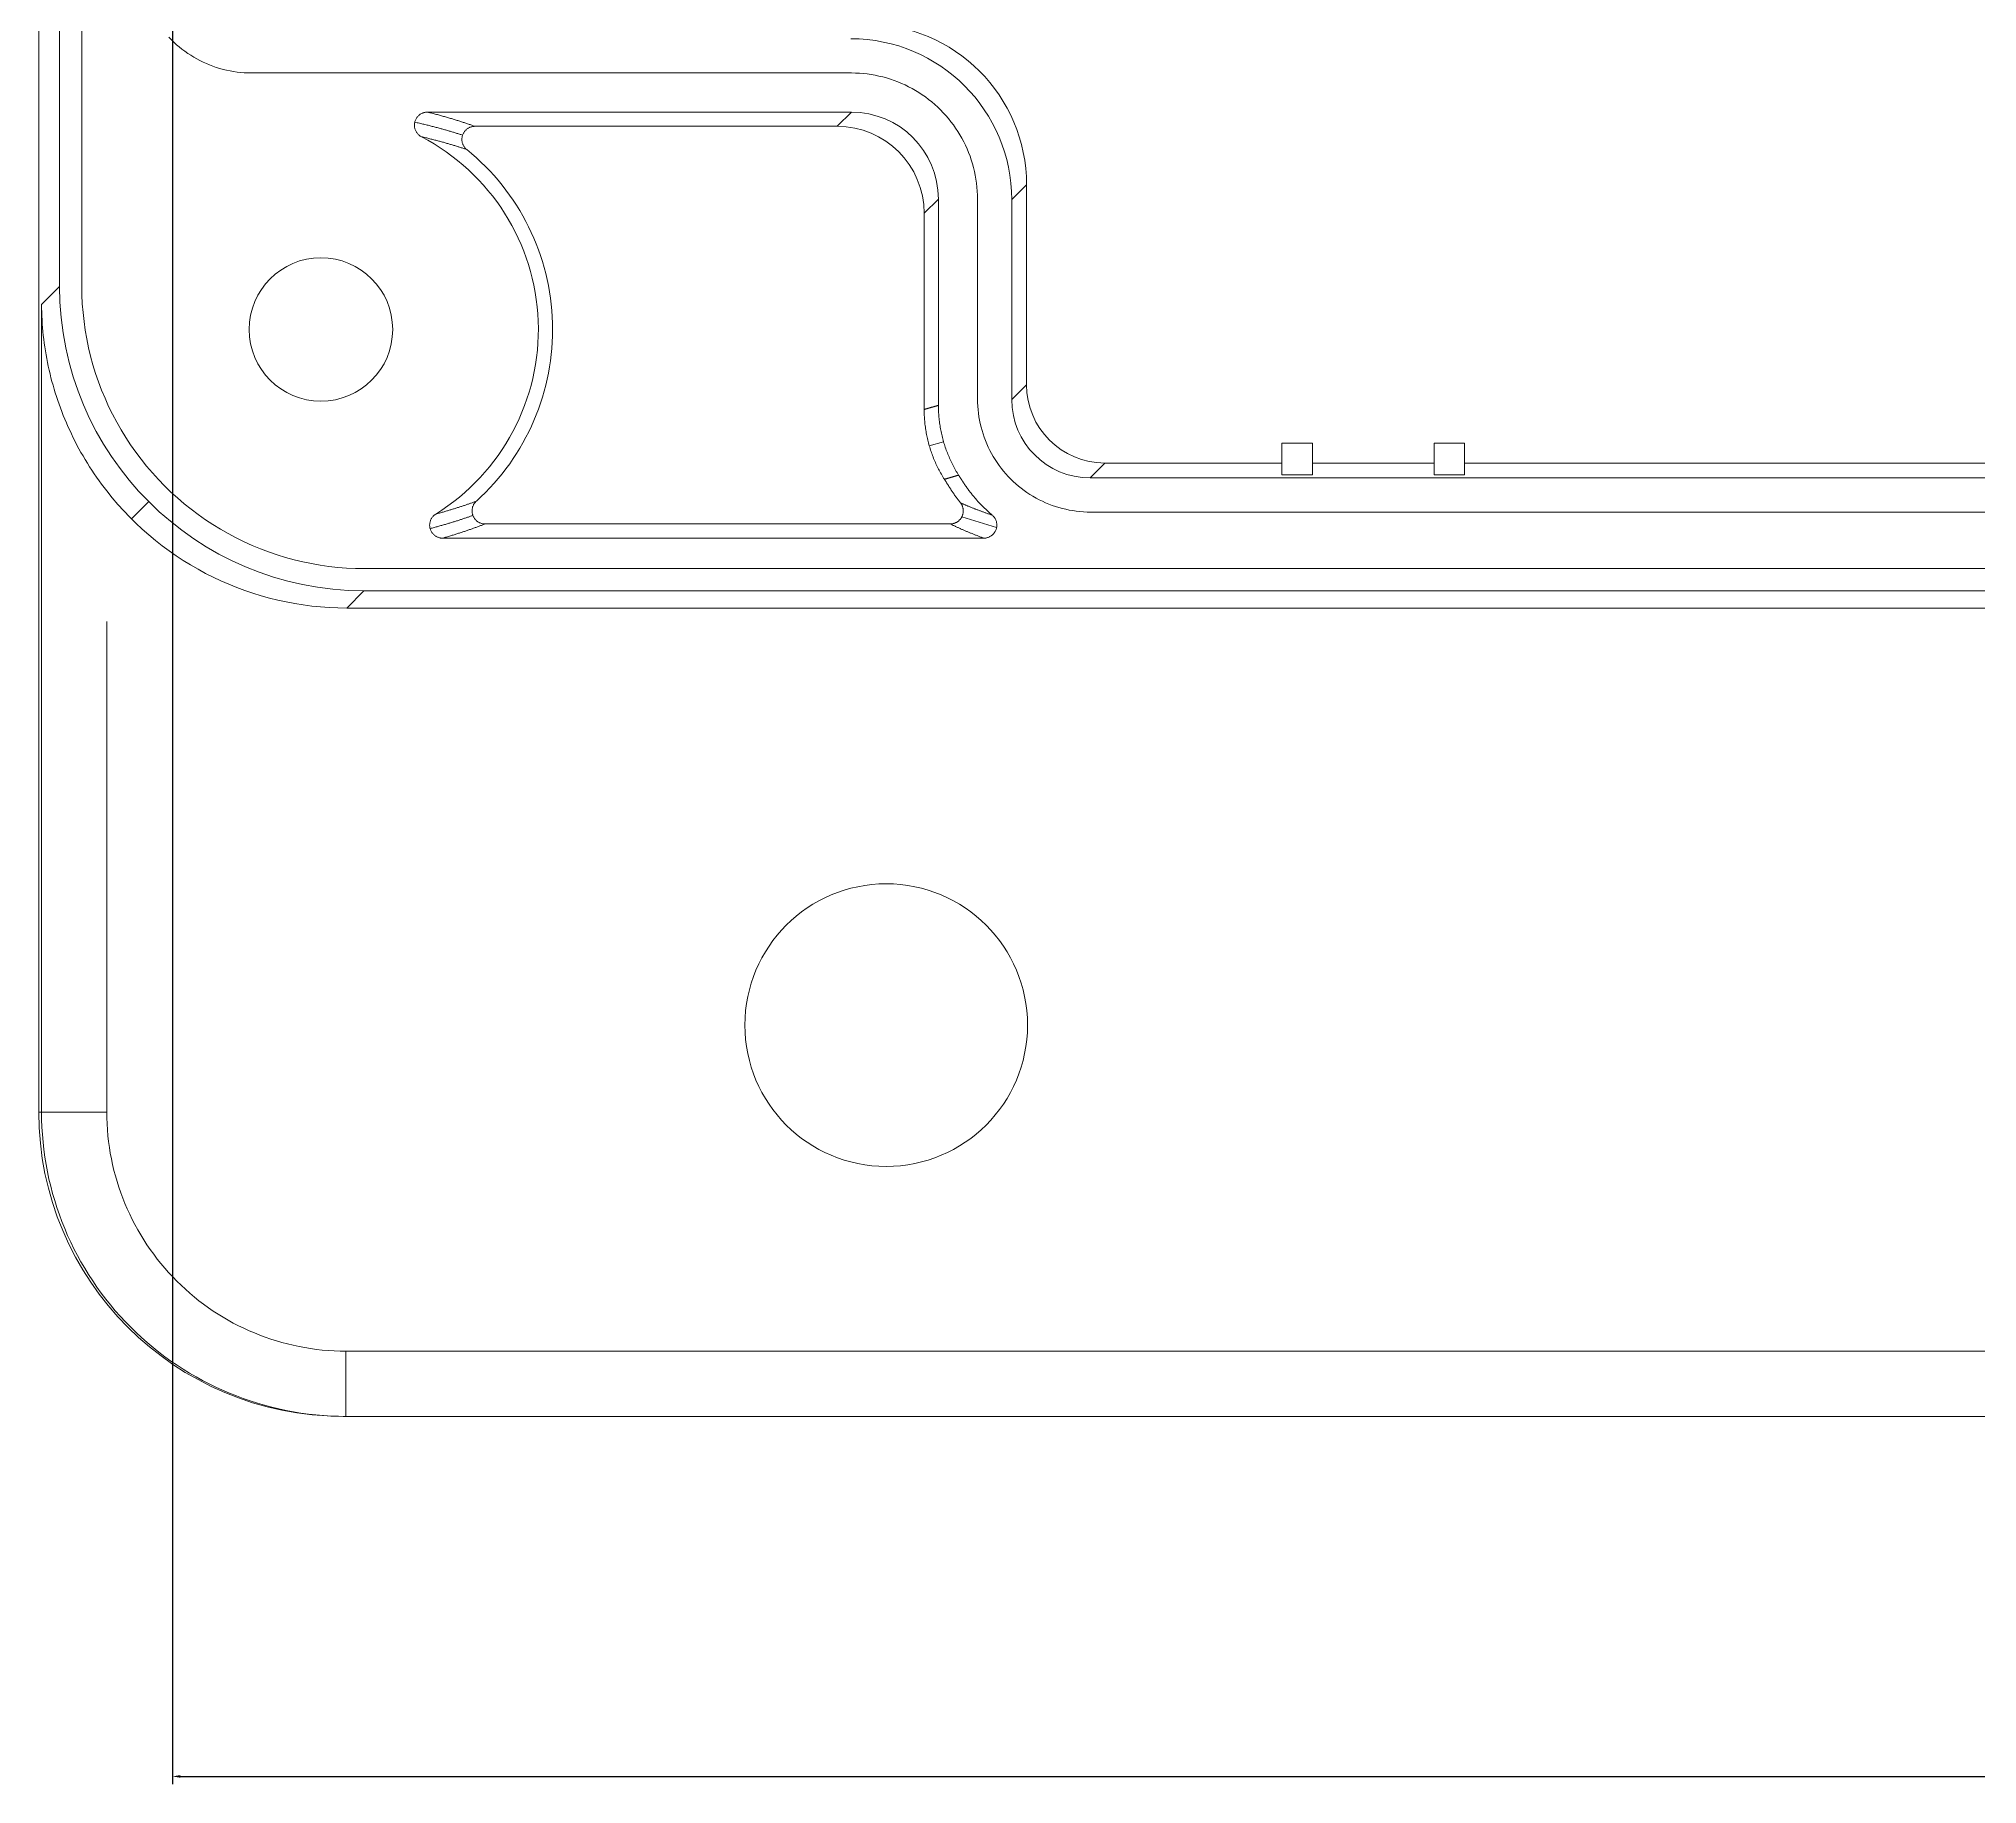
# Model space of a CAD drawing. Header units: millimetres. Extents: x 2728 to 3333, y 1163 to 1594.
# Drawn here: x 3129.21 to 3173.79, y 1255.18 to 1295.32 of the extents above; entities that cross this region are included whole.
import ezdxf

# ---------------------------------------------------------------- set-up
doc = ezdxf.new("R2010")
doc.units = ezdxf.units.MM
doc.layers.add('8', color=7, linetype='Continuous', true_color=0xffffff)
doc.styles.get("Standard").update_dxf_attribs({"font": 'arial.ttf'})
doc.dimstyles.get("Standard").update_dxf_attribs({"dimtxt": 0.18, "dimasz": 0.18, "dimexe": 0.18, "dimexo": 0.0625, "dimgap": 0.09, "dimtad": 0, "dimtih": 1, "dimtoh": 1, "dimdec": 4, "dimzin": 0, "dimdsep": 46, "dimtxsty": 'Standard', "dimcen": 0.09, "dimadec": 0, "dimazin": 0, "dimtfac": 1, "dimtdec": 4, "dimtofl": 0, "dimtmove": 0, "dimatfit": 3, "dimfxl": 1, "dimtolj": 1, "dimtzin": 0, "dimarcsym": 0})

# ---------------------------------------------------------------- blocks, each defined once
blk = doc.blocks.new('*D53')
at = {"color": 0, "lineweight": -2, "transparency": 16777216}
for p, q in [((3132.286, 1297.552), (3132.286, 1255.176)), ((3217.112, 1297.552), (3217.112, 1255.176)), ((3132.466, 1255.356), (3174.165, 1255.356)), ((3216.932, 1255.356), (3175.233, 1255.356))]:
    blk.add_line(p, q, dxfattribs=at)
at = {"color": 0, "transparency": 16777216}
for points in [[(3132.466, 1255.386), (3132.466, 1255.326), (3132.286, 1255.356)], [(3216.932, 1255.386), (3216.932, 1255.326), (3217.112, 1255.356)]]:
    blk.add_solid(points, dxfattribs=at)
at = {"layer": 'Defpoints', "color": 0, "transparency": 16777216}
for p in [(3132.286, 1297.614), (3217.112, 1297.614), (3217.112, 1255.356)]:
    blk.add_point(p, dxfattribs=at)
at = {"color": 0, "lineweight": 18, "transparency": 16777216, "insert": (3174.699, 1255.356), "char_height": 0.18, "attachment_point": 5}
blk.add_mtext('\\A1;84.8258', dxfattribs=at)

msp = doc.modelspace()

# ---------------------------------------------------------------- linework, layer by layer
at = {"layer": '8', "color": 155, "linetype": 'Continuous', "lineweight": 13}
for p, q in [((3129.2104, 1409.63662), (3129.2104, 1270.63662)), ((3129.68934, 1390.64691), (3129.68934, 1289.62632)), ((3130.19911, 1289.63609), (3130.19911, 1390.63714)), ((3134.09921, 1294.53662), (3147.89924, 1294.53662)), ((3147.89919, 1293.63662), (3138.14855, 1293.63662)), ((3139.24099, 1293.30936), (3147.57193, 1293.30936)), ((3147.89919, 1293.63662), (3147.57193, 1293.30936)), ((3151.92638, 1291.96402), (3151.58603, 1291.62368)), ((3151.92638, 1287.36399), (3151.92638, 1291.96402)), ((3149.57185, 1291.30944), (3149.89911, 1291.63669)), ((3149.89911, 1286.89167), (3149.89911, 1291.63669)), ((3150.79911, 1291.63675), (3150.79911, 1287.03672)), ((3151.58603, 1291.62368), (3151.58603, 1287.02364)), ((3149.57185, 1291.30944), (3149.57185, 1286.79675)), ((3129.27415, 1289.21114), (3129.68934, 1289.62632)), ((3129.27415, 1270.63662), (3129.27415, 1289.21114)), ((3151.58603, 1287.02364), (3151.92638, 1287.36399)), ((3149.6906, 1285.96108), (3150.01785, 1286.056)), ((3157.79911, 1286.02371), (3157.79911, 1285.29353)), ((3158.49911, 1286.02371), (3157.79911, 1286.02371)), ((3158.49911, 1286.02371), (3158.49911, 1285.29353)), ((3161.29911, 1286.02371), (3161.29911, 1285.29353)), ((3161.99911, 1286.02371), (3161.29911, 1286.02371)), ((3161.99911, 1286.02371), (3161.99911, 1285.29353)), ((3153.72631, 1285.56406), (3153.38596, 1285.22371)), ((3153.38596, 1285.22371), (3196.01226, 1285.22371)), ((3153.72631, 1285.56406), (3157.79911, 1285.56406)), ((3158.49911, 1285.29353), (3157.79911, 1285.29353)), ((3158.49911, 1285.56406), (3161.29911, 1285.56406)), ((3161.99911, 1285.29353), (3161.29911, 1285.29353)), ((3161.99911, 1285.56406), (3187.39911, 1285.56406)), ((3131.34229, 1284.2798), (3131.73937, 1284.67688)), ((3151.23886, 1284.08439), (3150.43748, 1284.32502)), ((3153.39904, 1284.4368), (3195.99919, 1284.4368)), ((3150.1716, 1284.16401), (3139.47471, 1284.16401)), ((3138.49929, 1283.83675), (3150.94353, 1283.83675)), ((3212.69963, 1283.13662), (3136.69859, 1283.13662)), ((3136.68881, 1282.62684), (3136.29173, 1282.22976)), ((3136.68881, 1282.62684), (3212.70941, 1282.62684)), ((3136.29173, 1282.22976), (3213.10649, 1282.22976)), ((3130.77404, 1281.92238), (3130.77404, 1270.63662)), ((3129.2104, 1270.63662), (3129.27415, 1270.63662)), ((3130.77404, 1270.63662), (3129.27415, 1270.63662)), ((3136.27445, 1265.13662), (3213.12377, 1265.13662)), ((3136.27445, 1265.13662), (3136.27445, 1263.63662)), ((3136.27445, 1263.63662), (3136.21092, 1263.63662)), ((3213.12377, 1263.63662), (3136.27445, 1263.63662))]:
    msp.add_line(p, q, dxfattribs=at)
for points in [[(3132.20341, 1295.35736), (3132.26012, 1295.29877), (3132.31848, 1295.24215), (3132.37852, 1295.18744), (3132.44026, 1295.13462), (3132.50369, 1295.08371), (3132.56883, 1295.03472), (3132.63568, 1294.98765), (3132.70416, 1294.94258), (3132.77399, 1294.89972), (3132.84507, 1294.85912), (3132.91729, 1294.82082), (3132.99054, 1294.78486), (3133.06472, 1294.75128), (3133.13978, 1294.72012), (3133.21585, 1294.69131), (3133.2929, 1294.66488), (3133.37085, 1294.64085), (3133.4496, 1294.61924), (3133.52909, 1294.60008), (3133.60924, 1294.5834), (3133.68995, 1294.56921), (3133.77115, 1294.55754), (3133.85276, 1294.54842), (3133.93469, 1294.54188), (3134.01687, 1294.53794), (3134.09921, 1294.53662)], [(3147.89924, 1294.53662), (3147.99091, 1294.53518), (3148.08208, 1294.53087), (3148.17277, 1294.52372), (3148.26297, 1294.51375), (3148.3527, 1294.50096), (3148.44196, 1294.48538), (3148.53081, 1294.467), (3148.61933, 1294.44575), (3148.70737, 1294.42169), (3148.79473, 1294.39484), (3148.88123, 1294.36527), (3148.96669, 1294.33301), (3149.05092, 1294.29813), (3149.13378, 1294.26074), (3149.21526, 1294.22086), (3149.29536, 1294.17848), (3149.37408, 1294.13361), (3149.45142, 1294.08626), (3149.52739, 1294.03643), (3149.602, 1293.98404), (3149.67511, 1293.92918), (3149.74655, 1293.87201), (3149.81613, 1293.81265), (3149.88369, 1293.75127), (3149.94904, 1293.68802), (3150.01219, 1293.62293), (3150.07322, 1293.55596), (3150.13213, 1293.4871), (3150.18891, 1293.41635), (3150.24355, 1293.34369), (3150.29605, 1293.26913), (3150.34632, 1293.19275), (3150.39412, 1293.11486), (3150.43941, 1293.03558), (3150.48213, 1292.95504), (3150.52224, 1292.87333), (3150.55969, 1292.79059), (3150.59444, 1292.70687), (3150.62657, 1292.62202), (3150.65605, 1292.53608), (3150.68285, 1292.44915), (3150.70695, 1292.3613), (3150.72832, 1292.27264), (3150.74694, 1292.18326), (3150.76276, 1292.09323), (3150.77577, 1292.00267), (3150.78594, 1291.91164), (3150.79324, 1291.82026), (3150.79764, 1291.72859), (3150.79911, 1291.63675)], [(3138.00991, 1293.0706), (3137.99585, 1293.07841), (3137.98229, 1293.08693), (3137.96923, 1293.09614), (3137.95671, 1293.106), (3137.94475, 1293.11649), (3137.93337, 1293.1276), (3137.9226, 1293.13928), (3137.91245, 1293.15152), (3137.90296, 1293.1643), (3137.89415, 1293.17758), (3137.88604, 1293.19135), (3137.87864, 1293.20557), (3137.87201, 1293.22021), (3137.86618, 1293.23515), (3137.86118, 1293.25034), (3137.857, 1293.26574), (3137.85365, 1293.28131), (3137.85113, 1293.29702), (3137.84944, 1293.31284), (3137.8486, 1293.32873), (3137.84859, 1293.34464), (3137.84943, 1293.36055), (3137.85111, 1293.37642), (3137.85364, 1293.39221), (3137.85703, 1293.40789), (3137.86126, 1293.42336), (3137.86631, 1293.43855), (3137.87214, 1293.45341), (3137.87875, 1293.46793), (3137.88611, 1293.48205), (3137.8942, 1293.49577), (3137.903, 1293.50903), (3137.91249, 1293.52181), (3137.92265, 1293.53409), (3137.93346, 1293.54581), (3137.94489, 1293.55697), (3137.95692, 1293.56751), (3137.96953, 1293.57742), (3137.98264, 1293.58661), (3137.99619, 1293.59507), (3138.01015, 1293.60278), (3138.02449, 1293.60975), (3138.03918, 1293.61594), (3138.05417, 1293.62134), (3138.06943, 1293.62596), (3138.08492, 1293.62976), (3138.10062, 1293.63274), (3138.11648, 1293.63488), (3138.13247, 1293.63618), (3138.14855, 1293.63662)], [(3138.95693, 1293.10595), (3138.93856, 1293.11192), (3138.9201, 1293.11788), (3138.90152, 1293.12385), (3138.88284, 1293.12981), (3138.86405, 1293.13577), (3138.84516, 1293.14174), (3138.82616, 1293.1477), (3138.80704, 1293.15367), (3138.7878, 1293.15963), (3138.76845, 1293.1656), (3138.74897, 1293.17156), (3138.72937, 1293.17752), (3138.70964, 1293.18349), (3138.68977, 1293.18945), (3138.66977, 1293.19542), (3138.64964, 1293.20138), (3138.62936, 1293.20734), (3138.60893, 1293.21331), (3138.58836, 1293.21927), (3138.56764, 1293.22523), (3138.54677, 1293.2312), (3138.52574, 1293.23716), (3138.50455, 1293.24312), (3138.48319, 1293.24909), (3138.46167, 1293.25505), (3138.43998, 1293.26101), (3138.41812, 1293.26698), (3138.39608, 1293.27294), (3138.37387, 1293.2789), (3138.35147, 1293.28487), (3138.32889, 1293.29083), (3138.30613, 1293.29679), (3138.28319, 1293.30276), (3138.26007, 1293.30872), (3138.23675, 1293.31468), (3138.21323, 1293.32064), (3138.18948, 1293.32661), (3138.16551, 1293.33257), (3138.1413, 1293.33853), (3138.11684, 1293.3445), (3138.09211, 1293.35046), (3138.06712, 1293.35642), (3138.04184, 1293.36238), (3138.01628, 1293.36834), (3137.99041, 1293.37431), (3137.96422, 1293.38027), (3137.93771, 1293.38623), (3137.91087, 1293.39219), (3137.88368, 1293.39815), (3137.85614, 1293.40411)], [(3138.14855, 1293.63662), (3138.17513, 1293.63007), (3138.20144, 1293.62353), (3138.22748, 1293.61699), (3138.25326, 1293.61044), (3138.27879, 1293.6039), (3138.30406, 1293.59735), (3138.3291, 1293.59081), (3138.35389, 1293.58426), (3138.37845, 1293.57772), (3138.40278, 1293.57117), (3138.42689, 1293.56463), (3138.45079, 1293.55809), (3138.47447, 1293.55154), (3138.49794, 1293.545), (3138.52122, 1293.53845), (3138.5443, 1293.53191), (3138.56719, 1293.52536), (3138.58989, 1293.51882), (3138.61242, 1293.51227), (3138.63477, 1293.50573), (3138.65696, 1293.49918), (3138.67898, 1293.49264), (3138.70084, 1293.48609), (3138.72256, 1293.47955), (3138.74412, 1293.473), (3138.76554, 1293.46646), (3138.78682, 1293.45991), (3138.80795, 1293.45336), (3138.82894, 1293.44682), (3138.8498, 1293.44027), (3138.87051, 1293.43373), (3138.89109, 1293.42718), (3138.91154, 1293.42064), (3138.93186, 1293.41409), (3138.95205, 1293.40755), (3138.97211, 1293.401), (3138.99205, 1293.39446), (3139.01187, 1293.38791), (3139.03157, 1293.38136), (3139.05115, 1293.37482), (3139.07062, 1293.36827), (3139.08997, 1293.36173), (3139.10921, 1293.35518), (3139.12835, 1293.34863), (3139.14737, 1293.34209), (3139.1663, 1293.33554), (3139.18512, 1293.329), (3139.20384, 1293.32245), (3139.22246, 1293.31591), (3139.24099, 1293.30936)], [(3139.24099, 1293.30936), (3139.22612, 1293.30899), (3139.21134, 1293.30788), (3139.19666, 1293.30605), (3139.18213, 1293.30351), (3139.16775, 1293.30026), (3139.15357, 1293.29632), (3139.13961, 1293.29169), (3139.1259, 1293.28639), (3139.11246, 1293.28042), (3139.09932, 1293.2738), (3139.08651, 1293.26654), (3139.07406, 1293.25865), (3139.06199, 1293.25013), (3139.05036, 1293.24101), (3139.03921, 1293.23132), (3139.02854, 1293.2211), (3139.01839, 1293.21036), (3139.00878, 1293.19915), (3138.99971, 1293.18748), (3138.99123, 1293.1754), (3138.98335, 1293.16292), (3138.97608, 1293.15009), (3138.96946, 1293.13693), (3138.96351, 1293.12346), (3138.95824, 1293.10972), (3138.95367, 1293.09573), (3138.94981, 1293.08151), (3138.94666, 1293.06709), (3138.94421, 1293.05252), (3138.94248, 1293.03783), (3138.94145, 1293.02307), (3138.94114, 1293.00828), (3138.94154, 1292.99349), (3138.94265, 1292.97876), (3138.94448, 1292.96411), (3138.94702, 1292.94959), (3138.95029, 1292.93524), (3138.95426, 1292.9211), (3138.95895, 1292.90717), (3138.96432, 1292.89347), (3138.97036, 1292.88005), (3138.97706, 1292.86692), (3138.9844, 1292.85412), (3138.99235, 1292.84169), (3139.00091, 1292.82964), (3139.01006, 1292.818), (3139.01977, 1292.80682), (3139.03004, 1292.79611), (3139.04085, 1292.78592), (3139.05218, 1292.77626)], [(3139.05218, 1292.77626), (3139.03442, 1292.78218), (3139.01657, 1292.78811), (3138.99863, 1292.79403), (3138.9806, 1292.79995), (3138.96247, 1292.80587), (3138.94425, 1292.81179), (3138.92593, 1292.8177), (3138.90751, 1292.82362), (3138.88898, 1292.82953), (3138.87035, 1292.83544), (3138.85161, 1292.84135), (3138.83277, 1292.84726), (3138.81381, 1292.85317), (3138.79474, 1292.85907), (3138.77556, 1292.86498), (3138.75625, 1292.87088), (3138.73683, 1292.87678), (3138.71729, 1292.88268), (3138.69763, 1292.88858), (3138.67784, 1292.89447), (3138.65792, 1292.90037), (3138.63787, 1292.90626), (3138.61769, 1292.91215), (3138.59738, 1292.91804), (3138.57694, 1292.92393), (3138.55635, 1292.92982), (3138.53564, 1292.9357), (3138.51478, 1292.94159), (3138.49377, 1292.94747), (3138.47262, 1292.95335), (3138.45131, 1292.95923), (3138.42983, 1292.96511), (3138.40819, 1292.97098), (3138.38638, 1292.97685), (3138.36439, 1292.98273), (3138.34222, 1292.9886), (3138.31986, 1292.99446), (3138.29731, 1293.00033), (3138.27457, 1293.0062), (3138.25162, 1293.01206), (3138.22846, 1293.01792), (3138.2051, 1293.02378), (3138.18151, 1293.02964), (3138.15771, 1293.0355), (3138.13367, 1293.04135), (3138.1094, 1293.0472), (3138.0849, 1293.05306), (3138.06015, 1293.05891), (3138.03516, 1293.06475), (3138.00991, 1293.0706)], [(3136.69859, 1283.13662), (3136.49443, 1283.13986), (3136.29048, 1283.14956), (3136.08694, 1283.16567), (3135.884, 1283.18816), (3135.68186, 1283.217), (3135.48073, 1283.25213), (3135.28078, 1283.29352), (3135.08223, 1283.34114), (3134.88527, 1283.39493), (3134.6901, 1283.45487), (3134.4969, 1283.52092), (3134.30589, 1283.59303), (3134.11725, 1283.67116), (3133.9312, 1283.75523), (3133.74789, 1283.84513), (3133.5675, 1283.94075), (3133.39019, 1284.04197), (3133.21613, 1284.14869), (3133.04548, 1284.2608), (3132.87842, 1284.37817), (3132.71511, 1284.5007), (3132.55571, 1284.62828), (3132.4004, 1284.7608), (3132.24934, 1284.89815), (3132.1027, 1285.04021), (3131.96064, 1285.18685), (3131.8233, 1285.33791), (3131.69078, 1285.49322), (3131.5632, 1285.65261), (3131.44066, 1285.81593), (3131.32329, 1285.98299), (3131.21119, 1286.15363), (3131.10447, 1286.32769), (3131.00324, 1286.505), (3130.90763, 1286.68539), (3130.81772, 1286.8687), (3130.73365, 1287.05476), (3130.65552, 1287.24339), (3130.58341, 1287.43441), (3130.51737, 1287.6276), (3130.45743, 1287.82278), (3130.40363, 1288.01974), (3130.35602, 1288.21829), (3130.31462, 1288.41823), (3130.27949, 1288.61937), (3130.25066, 1288.8215), (3130.22817, 1289.02444), (3130.21205, 1289.22798), (3130.20235, 1289.43193), (3130.19911, 1289.63609)], [(3129.27415, 1289.21114), (3129.27523, 1289.12246), (3129.27745, 1289.03358), (3129.28082, 1288.94458), (3129.28532, 1288.85553), (3129.29097, 1288.76652), (3129.29777, 1288.67763), (3129.3057, 1288.58889), (3129.31477, 1288.5002), (3129.325, 1288.41153), (3129.33638, 1288.32288), (3129.34892, 1288.23426), (3129.36262, 1288.14564), (3129.37749, 1288.05704), (3129.39351, 1287.96855), (3129.41069, 1287.8802), (3129.42903, 1287.792), (3129.44852, 1287.70395), (3129.46917, 1287.61606), (3129.49098, 1287.52834), (3129.51396, 1287.4408), (3129.5381, 1287.35345), (3129.5634, 1287.26629), (3129.58988, 1287.17933), (3129.61752, 1287.09258), (3129.64634, 1287.00604), (3129.67635, 1286.91967), (3129.70759, 1286.8334), (3129.74007, 1286.74724), (3129.77379, 1286.66121), (3129.80876, 1286.57532), (3129.84501, 1286.48958), (3129.88252, 1286.404), (3129.92132, 1286.31859), (3129.96142, 1286.23337), (3130.00281, 1286.14833), (3130.04552, 1286.06351), (3130.08955, 1285.9789), (3130.13489, 1285.89455), (3130.18142, 1285.81071), (3130.22912, 1285.7274), (3130.27802, 1285.64462), (3130.32812, 1285.56235), (3130.37945, 1285.48061), (3130.432, 1285.39938), (3130.48581, 1285.31865), (3130.54087, 1285.23842), (3130.59721, 1285.15868), (3130.65485, 1285.07944), (3130.71378, 1285.00067), (3130.77404, 1284.92239)], [(3150.79911, 1287.03672), (3150.8004, 1286.95454), (3150.80426, 1286.8728), (3150.81067, 1286.79149), (3150.81962, 1286.71061), (3150.83108, 1286.63017), (3150.84505, 1286.55014), (3150.86153, 1286.47048), (3150.88058, 1286.39111), (3150.90216, 1286.31218), (3150.92622, 1286.23386), (3150.95274, 1286.15631), (3150.98166, 1286.07969), (3151.01293, 1286.00417), (3151.04646, 1285.92988), (3151.08222, 1285.85683), (3151.12021, 1285.78501), (3151.16044, 1285.71444), (3151.20289, 1285.64509), (3151.24757, 1285.57698), (3151.29454, 1285.51009), (3151.34372, 1285.44454), (3151.39499, 1285.3805), (3151.4482, 1285.31811), (3151.50323, 1285.25754), (3151.55994, 1285.19894), (3151.6183, 1285.14233), (3151.67834, 1285.08761), (3151.74008, 1285.0348), (3151.80351, 1284.98389), (3151.86865, 1284.9349), (3151.9355, 1284.88783), (3152.00398, 1284.84276), (3152.07382, 1284.7999), (3152.14489, 1284.7593), (3152.21711, 1284.721), (3152.29036, 1284.68504), (3152.36454, 1284.65146), (3152.4396, 1284.6203), (3152.51567, 1284.59149), (3152.59272, 1284.56506), (3152.67067, 1284.54103), (3152.74943, 1284.51942), (3152.82892, 1284.50026), (3152.90906, 1284.48358), (3152.98977, 1284.46939), (3153.07097, 1284.45772), (3153.15258, 1284.4486), (3153.23451, 1284.44206), (3153.31669, 1284.43812), (3153.39904, 1284.4368)], [(3149.89911, 1286.89167), (3149.89257, 1286.88977), (3149.88602, 1286.88787), (3149.87948, 1286.88597), (3149.87293, 1286.88407), (3149.86639, 1286.88217), (3149.85984, 1286.88028), (3149.8533, 1286.87838), (3149.84675, 1286.87648), (3149.84021, 1286.87458), (3149.83366, 1286.87268), (3149.82711, 1286.87078), (3149.82057, 1286.86888), (3149.81402, 1286.86699), (3149.80748, 1286.86509), (3149.80093, 1286.86319), (3149.79439, 1286.86129), (3149.78784, 1286.85939), (3149.7813, 1286.85749), (3149.77475, 1286.8556), (3149.76821, 1286.8537), (3149.76166, 1286.8518), (3149.75512, 1286.8499), (3149.74857, 1286.848), (3149.74203, 1286.8461), (3149.73548, 1286.84421), (3149.72894, 1286.84231), (3149.72239, 1286.84041), (3149.71585, 1286.83851), (3149.7093, 1286.83661), (3149.70276, 1286.83471), (3149.69621, 1286.83282), (3149.68967, 1286.83092), (3149.68312, 1286.82902), (3149.67658, 1286.82712), (3149.67003, 1286.82522), (3149.66349, 1286.82332), (3149.65694, 1286.82142), (3149.6504, 1286.81953), (3149.64385, 1286.81763), (3149.63731, 1286.81573), (3149.63076, 1286.81383), (3149.62422, 1286.81193), (3149.61767, 1286.81003), (3149.61112, 1286.80814), (3149.60458, 1286.80624), (3149.59803, 1286.80434), (3149.59149, 1286.80244), (3149.58494, 1286.80054), (3149.5784, 1286.79864), (3149.57185, 1286.79675)], [(3149.57185, 1286.79675), (3149.57204, 1286.76267), (3149.57261, 1286.72865), (3149.57356, 1286.69468), (3149.57489, 1286.66077), (3149.5766, 1286.62691), (3149.57869, 1286.59311), (3149.58116, 1286.55936), (3149.58401, 1286.52566), (3149.58724, 1286.49202), (3149.59085, 1286.45843), (3149.59484, 1286.4249), (3149.59921, 1286.39142), (3149.60396, 1286.35799), (3149.60909, 1286.32462), (3149.6146, 1286.2913), (3149.62049, 1286.25803), (3149.62676, 1286.22482), (3149.63341, 1286.19167), (3149.64044, 1286.15856), (3149.64785, 1286.12552), (3149.65564, 1286.09252), (3149.66381, 1286.05958), (3149.67236, 1286.02669), (3149.68129, 1285.99386), (3149.6906, 1285.96108), (3149.70027, 1285.92841), (3149.7103, 1285.8959), (3149.72067, 1285.86354), (3149.73139, 1285.83134), (3149.74247, 1285.7993), (3149.75389, 1285.76741), (3149.76567, 1285.73569), (3149.77779, 1285.70412), (3149.79026, 1285.67271), (3149.80309, 1285.64145), (3149.81626, 1285.61036), (3149.82978, 1285.57942), (3149.84366, 1285.54864), (3149.85788, 1285.51802), (3149.87245, 1285.48755), (3149.88738, 1285.45724), (3149.90265, 1285.42709), (3149.91827, 1285.3971), (3149.93424, 1285.36727), (3149.95057, 1285.33759), (3149.96724, 1285.30807), (3149.98426, 1285.27871), (3150.00163, 1285.24951), (3150.01935, 1285.22046), (3150.03743, 1285.19158)], [(3150.36468, 1285.2865), (3150.34661, 1285.31538), (3150.32889, 1285.34443), (3150.31152, 1285.37363), (3150.2945, 1285.40299), (3150.27782, 1285.43251), (3150.2615, 1285.46219), (3150.24553, 1285.49202), (3150.22991, 1285.52201), (3150.21463, 1285.55216), (3150.19971, 1285.58247), (3150.18514, 1285.61294), (3150.17091, 1285.64356), (3150.15704, 1285.67434), (3150.14352, 1285.70528), (3150.13034, 1285.73637), (3150.11752, 1285.76763), (3150.10505, 1285.79904), (3150.09292, 1285.83061), (3150.08115, 1285.86233), (3150.06973, 1285.89422), (3150.05865, 1285.92626), (3150.04793, 1285.95846), (3150.03755, 1285.99081), (3150.02753, 1286.02333), (3150.01785, 1286.056), (3150.00855, 1286.08878), (3149.99962, 1286.12161), (3149.99107, 1286.1545), (3149.9829, 1286.18744), (3149.97511, 1286.22044), (3149.9677, 1286.25348), (3149.96067, 1286.28659), (3149.95402, 1286.31974), (3149.94775, 1286.35295), (3149.94186, 1286.38622), (3149.93635, 1286.41954), (3149.93122, 1286.45291), (3149.92647, 1286.48634), (3149.9221, 1286.51982), (3149.91811, 1286.55335), (3149.9145, 1286.58694), (3149.91127, 1286.62058), (3149.90842, 1286.65428), (3149.90595, 1286.68803), (3149.90386, 1286.72183), (3149.90215, 1286.75569), (3149.90082, 1286.7896), (3149.89987, 1286.82357), (3149.8993, 1286.85759), (3149.89911, 1286.89167)], [(3150.03743, 1285.19158), (3150.04397, 1285.19347), (3150.05052, 1285.19537), (3150.05706, 1285.19727), (3150.06361, 1285.19917), (3150.07015, 1285.20107), (3150.0767, 1285.20297), (3150.08324, 1285.20486), (3150.08979, 1285.20676), (3150.09633, 1285.20866), (3150.10288, 1285.21056), (3150.10942, 1285.21246), (3150.11597, 1285.21436), (3150.12251, 1285.21625), (3150.12906, 1285.21815), (3150.1356, 1285.22005), (3150.14215, 1285.22195), (3150.14869, 1285.22385), (3150.15524, 1285.22575), (3150.16178, 1285.22765), (3150.16833, 1285.22954), (3150.17487, 1285.23144), (3150.18142, 1285.23334), (3150.18797, 1285.23524), (3150.19451, 1285.23714), (3150.20106, 1285.23904), (3150.2076, 1285.24093), (3150.21415, 1285.24283), (3150.22069, 1285.24473), (3150.22724, 1285.24663), (3150.23378, 1285.24853), (3150.24033, 1285.25043), (3150.24687, 1285.25232), (3150.25342, 1285.25422), (3150.25996, 1285.25612), (3150.26651, 1285.25802), (3150.27305, 1285.25992), (3150.2796, 1285.26182), (3150.28614, 1285.26371), (3150.29269, 1285.26561), (3150.29923, 1285.26751), (3150.30578, 1285.26941), (3150.31232, 1285.27131), (3150.31887, 1285.27321), (3150.32541, 1285.2751), (3150.33196, 1285.277), (3150.3385, 1285.2789), (3150.34505, 1285.2808), (3150.35159, 1285.2827), (3150.35814, 1285.2846), (3150.36468, 1285.2865)], [(3150.44229, 1285.16397), (3150.44074, 1285.16642), (3150.43918, 1285.16887), (3150.43763, 1285.17132), (3150.43608, 1285.17377), (3150.43453, 1285.17622), (3150.43298, 1285.17867), (3150.43142, 1285.18112), (3150.42987, 1285.18357), (3150.42832, 1285.18602), (3150.42677, 1285.18847), (3150.42522, 1285.19093), (3150.42366, 1285.19338), (3150.42211, 1285.19583), (3150.42056, 1285.19828), (3150.41901, 1285.20073), (3150.41746, 1285.20318), (3150.4159, 1285.20563), (3150.41435, 1285.20808), (3150.4128, 1285.21053), (3150.41125, 1285.21298), (3150.40969, 1285.21543), (3150.40814, 1285.21788), (3150.40659, 1285.22033), (3150.40504, 1285.22278), (3150.40349, 1285.22523), (3150.40193, 1285.22768), (3150.40038, 1285.23013), (3150.39883, 1285.23258), (3150.39728, 1285.23503), (3150.39573, 1285.23749), (3150.39417, 1285.23994), (3150.39262, 1285.24239), (3150.39107, 1285.24484), (3150.38952, 1285.24729), (3150.38797, 1285.24974), (3150.38641, 1285.25219), (3150.38486, 1285.25464), (3150.38331, 1285.25709), (3150.38176, 1285.25954), (3150.38021, 1285.26199), (3150.37865, 1285.26444), (3150.3771, 1285.26689), (3150.37555, 1285.26934), (3150.374, 1285.27179), (3150.37244, 1285.27424), (3150.37089, 1285.27669), (3150.36934, 1285.27914), (3150.36779, 1285.28159), (3150.36624, 1285.28404), (3150.36468, 1285.2865)], [(3150.03743, 1285.19158), (3150.03778, 1285.19102), (3150.03813, 1285.19047), (3150.03848, 1285.18992), (3150.03883, 1285.18937), (3150.03918, 1285.18882), (3150.03952, 1285.18826), (3150.03987, 1285.18771), (3150.04022, 1285.18716), (3150.04057, 1285.18661), (3150.04092, 1285.18605), (3150.04127, 1285.1855), (3150.04162, 1285.18495), (3150.04197, 1285.1844), (3150.04232, 1285.18385), (3150.04267, 1285.18329), (3150.04302, 1285.18274), (3150.04337, 1285.18219), (3150.04372, 1285.18164), (3150.04407, 1285.18109), (3150.04442, 1285.18053), (3150.04477, 1285.17998), (3150.04512, 1285.17943), (3150.04547, 1285.17888), (3150.04582, 1285.17832), (3150.04617, 1285.17777), (3150.04652, 1285.17722), (3150.04687, 1285.17667), (3150.04722, 1285.17612), (3150.04757, 1285.17556), (3150.04792, 1285.17501), (3150.04827, 1285.17446), (3150.04862, 1285.17391), (3150.04897, 1285.17336), (3150.04932, 1285.1728), (3150.04967, 1285.17225), (3150.05002, 1285.1717), (3150.05037, 1285.17115), (3150.05072, 1285.1706), (3150.05106, 1285.17004), (3150.05141, 1285.16949), (3150.05176, 1285.16894), (3150.05211, 1285.16839), (3150.05246, 1285.16783), (3150.05281, 1285.16728), (3150.05316, 1285.16673), (3150.05351, 1285.16618), (3150.05386, 1285.16563), (3150.05421, 1285.16507), (3150.05456, 1285.16452), (3150.05491, 1285.16397)], [(3150.05491, 1285.16397), (3150.0616, 1285.1534), (3150.06827, 1285.14283), (3150.07494, 1285.13225), (3150.08161, 1285.12166), (3150.08827, 1285.11107), (3150.09493, 1285.10048), (3150.10159, 1285.08989), (3150.10825, 1285.0793), (3150.11491, 1285.06871), (3150.12158, 1285.05813), (3150.12826, 1285.04755), (3150.13494, 1285.03698), (3150.14163, 1285.02642), (3150.14833, 1285.01587), (3150.15505, 1285.00533), (3150.16177, 1284.9948), (3150.16852, 1284.98428), (3150.17528, 1284.97378), (3150.18206, 1284.9633), (3150.18886, 1284.95284), (3150.19569, 1284.9424), (3150.20254, 1284.93198), (3150.20941, 1284.92158), (3150.21631, 1284.9112), (3150.22324, 1284.90085), (3150.2302, 1284.89053), (3150.23719, 1284.88024), (3150.24421, 1284.86997), (3150.25126, 1284.85973), (3150.25834, 1284.84951), (3150.26545, 1284.83933), (3150.27259, 1284.82917), (3150.27976, 1284.81904), (3150.28696, 1284.80893), (3150.29419, 1284.79885), (3150.30145, 1284.7888), (3150.30874, 1284.77877), (3150.31606, 1284.76878), (3150.32341, 1284.75881), (3150.33079, 1284.74886), (3150.3382, 1284.73894), (3150.34565, 1284.72905), (3150.35312, 1284.71919), (3150.36062, 1284.70936), (3150.36815, 1284.69955), (3150.37571, 1284.68976), (3150.3833, 1284.68001), (3150.39092, 1284.67028), (3150.39857, 1284.66058), (3150.40625, 1284.6509)], [(3151.13736, 1284.3657), (3151.12111, 1284.37954), (3151.10495, 1284.39347), (3151.08889, 1284.40748), (3151.07293, 1284.42158), (3151.05706, 1284.43577), (3151.04129, 1284.45004), (3151.02561, 1284.4644), (3151.01003, 1284.47885), (3150.99454, 1284.49338), (3150.97915, 1284.508), (3150.96385, 1284.52271), (3150.94865, 1284.5375), (3150.93354, 1284.55238), (3150.91853, 1284.56735), (3150.90362, 1284.58241), (3150.8888, 1284.59755), (3150.87408, 1284.61277), (3150.85945, 1284.62809), (3150.84492, 1284.64349), (3150.83049, 1284.65898), (3150.81615, 1284.67455), (3150.80191, 1284.69021), (3150.78776, 1284.70596), (3150.77371, 1284.7218), (3150.75976, 1284.73772), (3150.7459, 1284.75373), (3150.73214, 1284.76982), (3150.71847, 1284.786), (3150.7049, 1284.80227), (3150.69143, 1284.81863), (3150.67805, 1284.83507), (3150.66477, 1284.8516), (3150.65159, 1284.86822), (3150.6385, 1284.88492), (3150.62551, 1284.90171), (3150.61262, 1284.91858), (3150.59982, 1284.93555), (3150.58712, 1284.9526), (3150.57452, 1284.96973), (3150.56201, 1284.98696), (3150.5496, 1285.00427), (3150.53729, 1285.02167), (3150.52508, 1285.03915), (3150.51296, 1285.05672), (3150.50094, 1285.07438), (3150.48901, 1285.09212), (3150.47719, 1285.10995), (3150.46546, 1285.12787), (3150.45382, 1285.14588), (3150.44229, 1285.16397)], [(3138.49929, 1283.83675), (3138.48367, 1283.83716), (3138.46815, 1283.83837), (3138.45276, 1283.84038), (3138.43753, 1283.84318), (3138.42249, 1283.84675), (3138.40766, 1283.85109), (3138.39309, 1283.85618), (3138.37879, 1283.86201), (3138.3648, 1283.86857), (3138.35115, 1283.87585), (3138.33788, 1283.88384), (3138.325, 1283.89252), (3138.31256, 1283.90189), (3138.30065, 1283.91189), (3138.2893, 1283.92247), (3138.27852, 1283.93362), (3138.26834, 1283.94529), (3138.25877, 1283.95747), (3138.24985, 1283.97011), (3138.24158, 1283.98319), (3138.23399, 1283.99667), (3138.2271, 1284.01053), (3138.22093, 1284.02473), (3138.21551, 1284.03924), (3138.21084, 1284.05404), (3138.20696, 1284.06906), (3138.20388, 1284.08427), (3138.2016, 1284.09961), (3138.20011, 1284.11504), (3138.19941, 1284.13053), (3138.19951, 1284.14603), (3138.20039, 1284.16151), (3138.20205, 1284.17692), (3138.2045, 1284.19221), (3138.20773, 1284.20736), (3138.21174, 1284.22232), (3138.21652, 1284.23704), (3138.22207, 1284.25149), (3138.22838, 1284.26563), (3138.23542, 1284.27942), (3138.24316, 1284.29283), (3138.25159, 1284.30584), (3138.26068, 1284.31841), (3138.2704, 1284.33051), (3138.28074, 1284.3421), (3138.29166, 1284.35316), (3138.30315, 1284.36366), (3138.31519, 1284.37356), (3138.32774, 1284.38283), (3138.34079, 1284.39144)], [(3138.2097, 1284.05815), (3138.23311, 1284.06418), (3138.25631, 1284.07021), (3138.27929, 1284.07624), (3138.30205, 1284.08226), (3138.32461, 1284.08829), (3138.34698, 1284.09432), (3138.36915, 1284.10035), (3138.39114, 1284.10638), (3138.41296, 1284.11241), (3138.4346, 1284.11844), (3138.45607, 1284.12447), (3138.47739, 1284.1305), (3138.49856, 1284.13653), (3138.51958, 1284.14256), (3138.54046, 1284.14859), (3138.56119, 1284.15462), (3138.58177, 1284.16065), (3138.60221, 1284.16668), (3138.6225, 1284.17271), (3138.64266, 1284.17874), (3138.66268, 1284.18477), (3138.68257, 1284.1908), (3138.70232, 1284.19683), (3138.72194, 1284.20286), (3138.74143, 1284.20889), (3138.7608, 1284.21492), (3138.78005, 1284.22095), (3138.79917, 1284.22698), (3138.81817, 1284.23301), (3138.83706, 1284.23904), (3138.85583, 1284.24507), (3138.87449, 1284.2511), (3138.89303, 1284.25713), (3138.91147, 1284.26316), (3138.92981, 1284.26919), (3138.94804, 1284.27522), (3138.96617, 1284.28125), (3138.9842, 1284.28729), (3139.00213, 1284.29332), (3139.01997, 1284.29935), (3139.03771, 1284.30538), (3139.05536, 1284.31141), (3139.07293, 1284.31744), (3139.0904, 1284.32347), (3139.10779, 1284.3295), (3139.12509, 1284.33553), (3139.1423, 1284.34156), (3139.15943, 1284.34759), (3139.17647, 1284.35362), (3139.19343, 1284.35965)], [(3138.34079, 1284.39144), (3138.36252, 1284.3973), (3138.38408, 1284.40316), (3138.4055, 1284.40903), (3138.42676, 1284.41489), (3138.44786, 1284.42076), (3138.46882, 1284.42663), (3138.48964, 1284.4325), (3138.51031, 1284.43837), (3138.53083, 1284.44424), (3138.55122, 1284.45012), (3138.57146, 1284.456), (3138.59157, 1284.46188), (3138.61154, 1284.46776), (3138.63138, 1284.47364), (3138.65109, 1284.47952), (3138.67067, 1284.48541), (3138.69012, 1284.49129), (3138.70945, 1284.49718), (3138.72865, 1284.50307), (3138.74774, 1284.50897), (3138.7667, 1284.51486), (3138.78554, 1284.52075), (3138.80427, 1284.52665), (3138.82289, 1284.53255), (3138.84139, 1284.53845), (3138.85979, 1284.54435), (3138.87807, 1284.55025), (3138.89625, 1284.55616), (3138.91433, 1284.56206), (3138.93231, 1284.56797), (3138.95018, 1284.57388), (3138.96796, 1284.57979), (3138.98564, 1284.5857), (3139.00323, 1284.59162), (3139.02072, 1284.59753), (3139.03813, 1284.60345), (3139.05545, 1284.60937), (3139.07268, 1284.61529), (3139.08982, 1284.62121), (3139.10689, 1284.62713), (3139.12387, 1284.63306), (3139.14078, 1284.63898), (3139.1576, 1284.64491), (3139.17436, 1284.65084), (3139.19104, 1284.65677), (3139.20765, 1284.6627), (3139.2242, 1284.66863), (3139.24067, 1284.67457), (3139.25708, 1284.6805), (3139.27343, 1284.68644)], [(3139.27343, 1284.68644), (3139.26289, 1284.67642), (3139.25287, 1284.66593), (3139.2434, 1284.65499), (3139.23448, 1284.64364), (3139.22613, 1284.63189), (3139.21836, 1284.61976), (3139.21119, 1284.6073), (3139.20462, 1284.5945), (3139.19867, 1284.58141), (3139.19335, 1284.56805), (3139.18867, 1284.55444), (3139.18465, 1284.5406), (3139.1813, 1284.52657), (3139.17865, 1284.51238), (3139.17669, 1284.49807), (3139.17543, 1284.48367), (3139.17485, 1284.46923), (3139.17497, 1284.45477), (3139.17576, 1284.44033), (3139.17724, 1284.42596), (3139.17939, 1284.41168), (3139.18222, 1284.39753), (3139.18571, 1284.38354), (3139.18988, 1284.36976), (3139.19471, 1284.35622), (3139.20021, 1284.34293), (3139.20637, 1284.32991), (3139.21316, 1284.31718), (3139.22056, 1284.30478), (3139.22856, 1284.29273), (3139.23712, 1284.28106), (3139.24622, 1284.26981), (3139.25584, 1284.259), (3139.26595, 1284.24867), (3139.27653, 1284.23884), (3139.28757, 1284.22955), (3139.29902, 1284.22081), (3139.31088, 1284.21267), (3139.32312, 1284.20512), (3139.33571, 1284.19817), (3139.34863, 1284.19183), (3139.36183, 1284.1861), (3139.37531, 1284.18101), (3139.38902, 1284.17657), (3139.40294, 1284.17278), (3139.41704, 1284.16965), (3139.4313, 1284.1672), (3139.44568, 1284.16543), (3139.46016, 1284.16437), (3139.47471, 1284.16401)], [(3150.1716, 1284.16401), (3150.18516, 1284.16432), (3150.19866, 1284.16524), (3150.21207, 1284.16677), (3150.22537, 1284.16889), (3150.23854, 1284.1716), (3150.25157, 1284.17489), (3150.26442, 1284.17876), (3150.27708, 1284.18319), (3150.28952, 1284.18817), (3150.30172, 1284.1937), (3150.31367, 1284.19977), (3150.32533, 1284.20638), (3150.33669, 1284.2135), (3150.34772, 1284.22116), (3150.35841, 1284.22932), (3150.36873, 1284.23796), (3150.37867, 1284.24706), (3150.38821, 1284.2566), (3150.39731, 1284.26655), (3150.40597, 1284.27689), (3150.41416, 1284.2876), (3150.42186, 1284.29865), (3150.42905, 1284.31003), (3150.43571, 1284.3217), (3150.44182, 1284.33366), (3150.44737, 1284.34586), (3150.45236, 1284.3583), (3150.4568, 1284.37094), (3150.46066, 1284.38378), (3150.46395, 1284.39677), (3150.46666, 1284.40991), (3150.46878, 1284.42317), (3150.47032, 1284.43652), (3150.47126, 1284.44995), (3150.47159, 1284.46342), (3150.47132, 1284.47692), (3150.47044, 1284.49043), (3150.46894, 1284.5039), (3150.46684, 1284.51727), (3150.46414, 1284.53049), (3150.46086, 1284.54356), (3150.457, 1284.55644), (3150.45257, 1284.56913), (3150.44758, 1284.58161), (3150.44204, 1284.59385), (3150.43594, 1284.60584), (3150.42931, 1284.61756), (3150.42215, 1284.62899), (3150.41446, 1284.64011), (3150.40625, 1284.6509)], [(3150.40625, 1284.6509), (3150.41924, 1284.64514), (3150.43227, 1284.63937), (3150.44535, 1284.63361), (3150.45849, 1284.62785), (3150.47167, 1284.62209), (3150.48491, 1284.61634), (3150.4982, 1284.61059), (3150.51154, 1284.60483), (3150.52494, 1284.59908), (3150.5384, 1284.59334), (3150.55192, 1284.58759), (3150.5655, 1284.58185), (3150.57913, 1284.57611), (3150.59283, 1284.57037), (3150.6066, 1284.56464), (3150.62043, 1284.55891), (3150.63432, 1284.55318), (3150.64828, 1284.54745), (3150.66231, 1284.54172), (3150.6764, 1284.536), (3150.69057, 1284.53028), (3150.70481, 1284.52456), (3150.71912, 1284.51885), (3150.73351, 1284.51314), (3150.74797, 1284.50743), (3150.7625, 1284.50172), (3150.77712, 1284.49602), (3150.79181, 1284.49032), (3150.80658, 1284.48462), (3150.82144, 1284.47892), (3150.83637, 1284.47323), (3150.85139, 1284.46754), (3150.8665, 1284.46186), (3150.88169, 1284.45618), (3150.89696, 1284.4505), (3150.91233, 1284.44482), (3150.92778, 1284.43915), (3150.94333, 1284.43348), (3150.95896, 1284.42781), (3150.97469, 1284.42215), (3150.99052, 1284.41649), (3151.00644, 1284.41083), (3151.02245, 1284.40518), (3151.03856, 1284.39953), (3151.05478, 1284.39388), (3151.07109, 1284.38824), (3151.0875, 1284.3826), (3151.10401, 1284.37696), (3151.12063, 1284.37133), (3151.13736, 1284.3657)], [(3151.13736, 1284.3657), (3151.14837, 1284.3559), (3151.15886, 1284.3456), (3151.1688, 1284.33482), (3151.17819, 1284.3236), (3151.187, 1284.31195), (3151.19523, 1284.2999), (3151.20287, 1284.28748), (3151.20989, 1284.27471), (3151.21628, 1284.26161), (3151.22204, 1284.24821), (3151.22714, 1284.23454), (3151.23157, 1284.22062), (3151.23532, 1284.20647), (3151.23835, 1284.19215), (3151.24068, 1284.17769), (3151.24229, 1284.16314), (3151.2432, 1284.14851), (3151.2434, 1284.13387), (3151.24291, 1284.11923), (3151.24171, 1284.10464), (3151.23981, 1284.09013), (3151.23722, 1284.07574), (3151.23393, 1284.06151), (3151.22995, 1284.04747), (3151.22529, 1284.03365), (3151.21994, 1284.02009), (3151.2139, 1284.00679), (3151.2072, 1283.99378), (3151.19988, 1283.9811), (3151.19194, 1283.96878), (3151.18342, 1283.95684), (3151.17434, 1283.94532), (3151.16472, 1283.93425), (3151.15459, 1283.92367), (3151.14397, 1283.9136), (3151.13288, 1283.90407), (3151.12136, 1283.89512), (3151.10942, 1283.88677), (3151.09708, 1283.87903), (3151.08437, 1283.87189), (3151.07131, 1283.86538), (3151.05795, 1283.8595), (3151.04431, 1283.85426), (3151.03041, 1283.84969), (3151.0163, 1283.84579), (3151.002, 1283.84257), (3150.98754, 1283.84004), (3150.97296, 1283.83822), (3150.95827, 1283.83712), (3150.94353, 1283.83675)], [(3139.47471, 1284.16401), (3139.45768, 1284.15746), (3139.44058, 1284.15092), (3139.4234, 1284.14437), (3139.40614, 1284.13783), (3139.3888, 1284.13128), (3139.37137, 1284.12473), (3139.35387, 1284.11819), (3139.33628, 1284.11164), (3139.3186, 1284.1051), (3139.30084, 1284.09855), (3139.28299, 1284.09201), (3139.26505, 1284.08546), (3139.24701, 1284.07892), (3139.22889, 1284.07237), (3139.21066, 1284.06582), (3139.19235, 1284.05928), (3139.17393, 1284.05273), (3139.15542, 1284.04619), (3139.13681, 1284.03964), (3139.11809, 1284.0331), (3139.09928, 1284.02655), (3139.08035, 1284.02001), (3139.06133, 1284.01346), (3139.04219, 1284.00692), (3139.02295, 1284.00037), (3139.0036, 1283.99383), (3138.98414, 1283.98728), (3138.96456, 1283.98074), (3138.94487, 1283.97419), (3138.92506, 1283.96765), (3138.90513, 1283.9611), (3138.88507, 1283.95455), (3138.86488, 1283.94801), (3138.84457, 1283.94146), (3138.82412, 1283.93492), (3138.80353, 1283.92838), (3138.7828, 1283.92183), (3138.76193, 1283.91529), (3138.74092, 1283.90874), (3138.71975, 1283.9022), (3138.69844, 1283.89565), (3138.67697, 1283.88911), (3138.65534, 1283.88256), (3138.63355, 1283.87602), (3138.6116, 1283.86947), (3138.58948, 1283.86293), (3138.56719, 1283.85638), (3138.54473, 1283.84984), (3138.5221, 1283.84329), (3138.49929, 1283.83675)], [(3150.94353, 1283.83675), (3150.92573, 1283.8433), (3150.90804, 1283.84984), (3150.89048, 1283.85638), (3150.87303, 1283.86293), (3150.85569, 1283.86947), (3150.83847, 1283.87602), (3150.82136, 1283.88256), (3150.80435, 1283.88911), (3150.78746, 1283.89565), (3150.77067, 1283.9022), (3150.75399, 1283.90874), (3150.73742, 1283.91529), (3150.72095, 1283.92183), (3150.70458, 1283.92838), (3150.68831, 1283.93492), (3150.67213, 1283.94147), (3150.65606, 1283.94801), (3150.64008, 1283.95456), (3150.6242, 1283.9611), (3150.60841, 1283.96765), (3150.59272, 1283.97419), (3150.57711, 1283.98074), (3150.5616, 1283.98728), (3150.54617, 1283.99383), (3150.53083, 1284.00037), (3150.51558, 1284.00692), (3150.50041, 1284.01346), (3150.48532, 1284.02001), (3150.47031, 1284.02656), (3150.45539, 1284.0331), (3150.44054, 1284.03965), (3150.42577, 1284.04619), (3150.41108, 1284.05274), (3150.39646, 1284.05928), (3150.38191, 1284.06583), (3150.36744, 1284.07237), (3150.35304, 1284.07892), (3150.3387, 1284.08546), (3150.32444, 1284.09201), (3150.31024, 1284.09855), (3150.2961, 1284.1051), (3150.28203, 1284.11164), (3150.26802, 1284.11819), (3150.25408, 1284.12474), (3150.24019, 1284.13128), (3150.22636, 1284.13783), (3150.21259, 1284.14437), (3150.19887, 1284.15092), (3150.18521, 1284.15746), (3150.1716, 1284.16401)]]:
    msp.add_lwpolyline(points, dxfattribs=at)
at = {"layer": '8', "color": 155, "linetype": 'Continuous', "lineweight": 13, "extrusion": (0, 0, -1)}
for centre, radius in [((-3135.69911, 1288.63662), 1.65), ((-3148.69911, 1272.63662), 3.25)]:
    msp.add_circle(centre, radius, dxfattribs=at)
for radius, start, end in [(5, 117.526581, 238.10691), (5.32726, 129.007081, 227.859615)]:
    msp.add_arc((-3135.69911, 1288.63662), radius, start, end, dxfattribs=at)
for centre, major_axis, ratio, start_param, end_param in [((3148.22624, 1291.96374), (-2.61649, -2.61649), 0.99992385, 2.35623257, 3.92695274), ((3147.57178, 1291.30928), (1.41432, 1.41432), 0.99992385, 5.49782522, 7.06854539), ((3153.3861, 1287.02378), (-1.27289, -1.27289), 0.99992385, 5.49782522, 7.06854539), ((3136.21092, 1270.63662), (7.00052, 0), 0.99992537, 1.57079633, 3.14159265), ((3136.27445, 1270.63662), (-7.0003, 0), 0.99995735, 4.71238898, 6.28318531)]:
    msp.add_ellipse(centre, major_axis=major_axis, ratio=ratio, start_param=start_param, end_param=end_param, dxfattribs=at)
at = {"layer": '8', "color": 155, "linetype": 'Continuous', "lineweight": 13}
for centre, major_axis, ratio, start_param, end_param in [((3147.88589, 1291.62339), (-2.61649, -2.61649), 0.99992385, 2.35623257, 3.92695274), ((3147.89904, 1291.63654), (1.41432, 1.41432), 0.99992385, 5.49782522, 7.06854539), ((3136.68986, 1289.62736), (4.95049, 4.95049), 0.99985076, 2.35626912, 3.92691619), ((3153.72645, 1287.36413), (-1.27289, -1.27289), 0.99992385, 5.49782522, 7.06854539), ((3136.29278, 1289.23028), (4.95049, 4.95049), 0.99985076, 3.01897192, 3.92691619), ((3136.27445, 1270.63662), (5.50041, 0), 0.99992537, 3.14159265, 4.71238898)]:
    msp.add_ellipse(centre, major_axis=major_axis, ratio=ratio, start_param=start_param, end_param=end_param, dxfattribs=at)

# ---------------------------------------------------------------- dimensions: what is measured, and where the dimension line sits
at = {"lineweight": 18}
dim = msp.add_linear_dim(base=(3217.11202, 1255.35589), p1=(3132.28621, 1297.61444), p2=(3217.11202, 1297.61444), dimstyle='Standard', dxfattribs=at)
dim.commit()
dim.dimension.update_dxf_attribs({"geometry": '*D53', "text_midpoint": (3174.69911, 1255.35589)})

doc.saveas('drawing.dxf')
